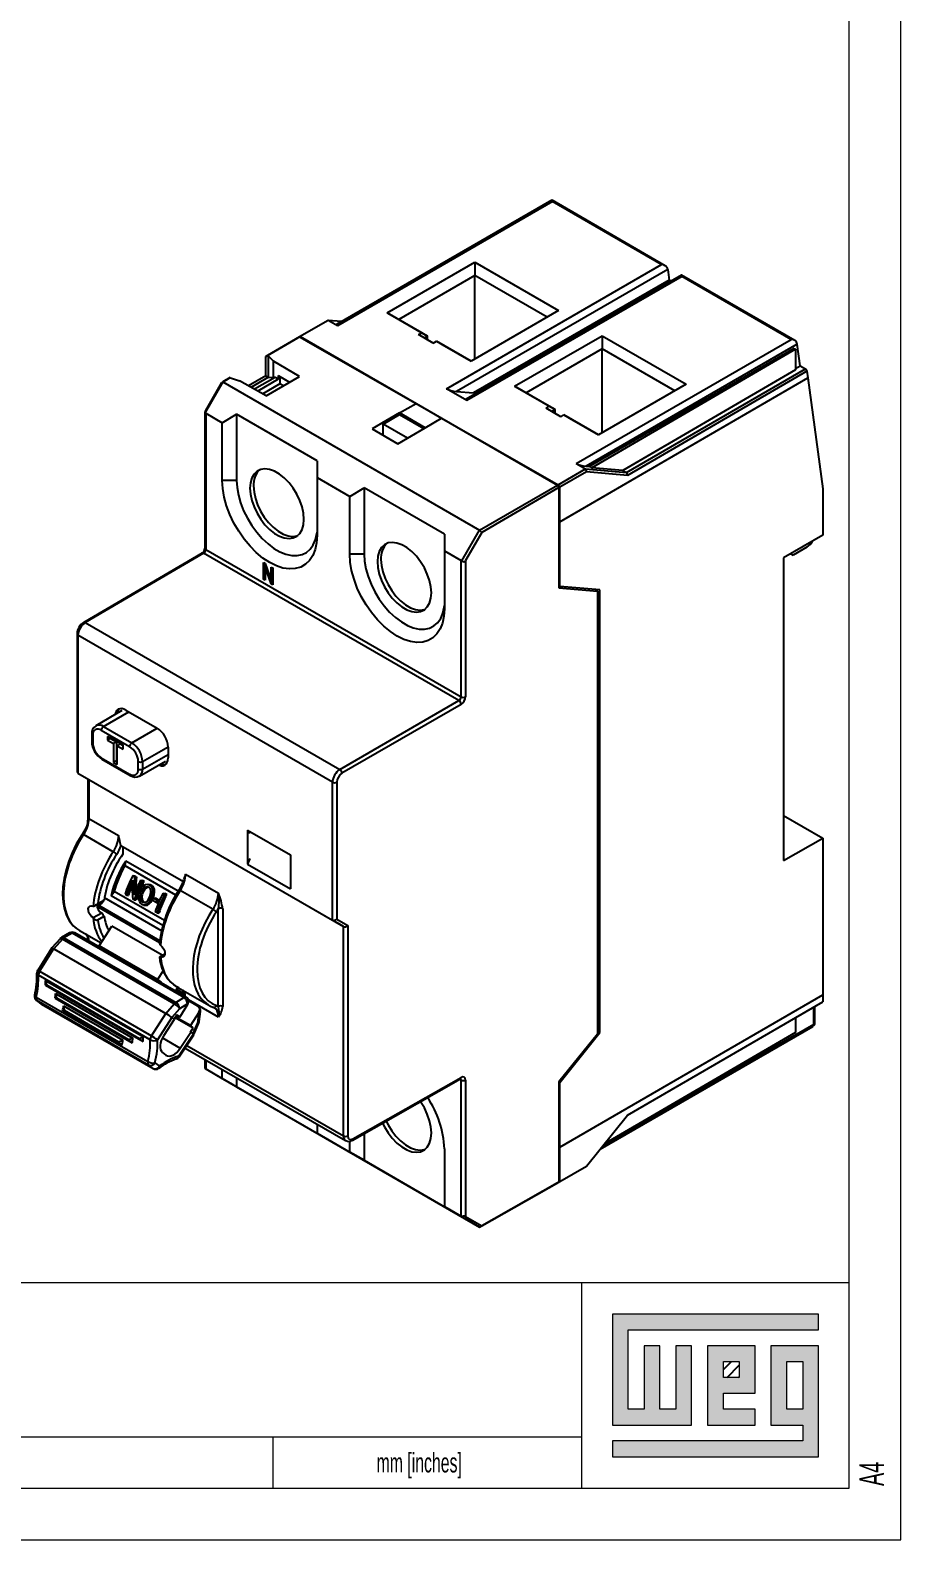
# Model space of a CAD drawing. Header units: millimetres. Extents: x 0 to 210, y 0 to 297.
# Drawn here: x 125.5 to 210, y 0 to 146.6 of the extents above; entities that cross this region are included whole.
import ezdxf

# ---------------------------------------------------------------- set-up
doc = ezdxf.new("R2010")
doc.units = ezdxf.units.MM
doc.layers.add('FORMATO', color=7, linetype='Continuous')
doc.layers.add('LEGENDA', color=7, linetype='Continuous')
doc.styles.add('SLDTEXTSTYLE1', font='TXT', dxfattribs={"width": 0.605})

msp = doc.modelspace()

# ---------------------------------------------------------------- hatches: boundary and pattern name
at = {"linetype": 'Continuous'}
msp.add_hatch(color=7, dxfattribs=at).paths.add_polyline_path([(181.99, 21.93), (181.99, 11.15), (189.69, 11.15), (189.69, 18.85), (188.15, 18.85), (188.15, 12.69), (186.61, 12.69), (186.61, 18.85), (185.07, 18.85), (185.07, 12.69), (183.53, 12.69), (183.53, 20.39), (202.01, 20.39), (202.01, 21.93)], flags=0)
h = msp.add_hatch(color=7, dxfattribs=at)
h.paths.add_polyline_path([(181.99, 8.07), (202.01, 8.07), (202.01, 18.85), (197.39, 18.85), (197.39, 11.15), (200.47, 11.15), (200.47, 9.61), (181.99, 9.61)], flags=0)
h.paths.add_polyline_path([(198.93, 17.31), (200.47, 17.31), (200.47, 12.69), (198.93, 12.69)], flags=0)
h = msp.add_hatch(color=7, dxfattribs=at)
h.paths.add_polyline_path([(195.85, 12.69), (192.77, 12.69), (192.77, 14.23), (195.85, 14.23), (195.85, 18.85), (191.23, 18.85), (191.23, 11.15), (195.85, 11.15)], flags=0)
h.paths.add_polyline_path([(194.31, 15.77), (192.77, 15.77), (192.77, 17.31), (194.31, 17.31)], flags=0)
h = msp.add_hatch(dxfattribs=at)
h.set_pattern_fill('ANSI31', color=8, scale=0.25, style=0)
h.paths.add_polyline_path([(194.31, 15.77), (192.77, 15.77), (192.77, 17.31), (194.31, 17.31)], flags=0)

# ---------------------------------------------------------------- linework, layer by layer
at = {"color": 7, "linetype": 'Continuous', "lineweight": 25}
for p, q in [((176.11, 130.11), (155.21, 118.05)), ((176.18, 129.98), (155.29, 117.92)), ((187.12, 123.76), (176.13, 130.11)), ((186.77, 123.86), (176.18, 129.98)), ((160.13, 119.18), (168.62, 124.09)), ((165.88, 111.8), (186.77, 123.86)), ((187.36, 123.39), (166.84, 111.55)), ((168.62, 124.09), (176.77, 119.39)), ((168.62, 124.09), (168.63, 122.81)), ((187.36, 123.39), (187.5, 122.36)), ((168.63, 122.81), (161.24, 118.54)), ((188.69, 122.84), (167.8, 110.78)), ((188.76, 122.72), (167.87, 110.66)), ((187.5, 122.36), (168.51, 111.4)), ((175.67, 118.75), (168.63, 122.81)), ((168.63, 114.69), (168.63, 122.81)), ((187.68, 122.26), (187.5, 122.36)), ((199.71, 116.5), (188.71, 122.84)), ((199.36, 116.6), (188.76, 122.72)), ((163.49, 117.24), (160.13, 119.18)), ((160.13, 119.18), (161.24, 118.54)), ((176.77, 119.39), (168.27, 114.48)), ((154.38, 118.45), (151.59, 116.85)), ((154.38, 118.45), (154.38, 118.45)), ((155.29, 117.92), (154.38, 118.45)), ((155.7, 118.33), (154.38, 118.45)), ((161.24, 118.54), (164.05, 116.92)), ((148.35, 114.94), (151.45, 116.76)), ((151.6, 116.84), (148.49, 115.02)), ((151.59, 116.85), (151.45, 116.76)), ((151.45, 116.76), (151.45, 116.76)), ((151.59, 116.85), (152.27, 116.45)), ((151.66, 116.88), (162.92, 110.38)), ((152.27, 116.45), (176.73, 102.48)), ((163.17, 117.06), (163.49, 117.24)), ((164.6, 116.24), (163.17, 117.06)), ((164.05, 116.92), (163.49, 117.24)), ((164.05, 116.55), (164.05, 116.92)), ((164.6, 116.24), (164.92, 116.42)), ((168.27, 114.48), (164.92, 116.42)), ((164.92, 116.42), (165.47, 116.1)), ((165.47, 116.1), (168.28, 114.48)), ((172.5, 112.04), (181, 116.95)), ((178.47, 104.54), (199.36, 116.6)), ((199.95, 116.12), (179.43, 104.28)), ((181, 116.95), (189.15, 112.24)), ((181, 116.95), (181.01, 115.67)), ((200.23, 114.03), (199.95, 116.12)), ((148.49, 115.02), (148.35, 114.94)), ((148.35, 113.07), (148.35, 114.94)), ((148.59, 114.96), (148.49, 115.02)), ((149.09, 114.48), (148.59, 114.96)), ((148.59, 112.93), (148.59, 114.96)), ((151.61, 113.01), (149.09, 114.48)), ((149.09, 112.89), (149.09, 114.48)), ((181.01, 115.67), (173.61, 111.4)), ((199.66, 115.73), (179.78, 104.25)), ((199.77, 115.66), (179.99, 104.12)), ((188.04, 111.6), (181.01, 115.67)), ((181.01, 107.54), (181.01, 115.67)), ((199.66, 115.73), (199.77, 115.66)), ((199.77, 115.66), (199.77, 113.65)), ((148.35, 113.07), (146.65, 112.08)), ((148.59, 112.93), (146.89, 111.94)), ((148.35, 113.07), (148.59, 112.93)), ((148.36, 111.11), (151.61, 113.01)), ((148.59, 112.93), (148.59, 112.93)), ((148.59, 112.93), (149.09, 112.89)), ((149.55, 113.08), (149.55, 112.72)), ((149.55, 113.08), (150.63, 112.44)), ((149.71, 112.98), (149.71, 112.28)), ((199.77, 113.65), (183, 103.86)), ((183.35, 103.66), (200.73, 113.75)), ((200.89, 113.51), (183.46, 103.39)), ((199.77, 113.77), (200.23, 114.03)), ((200.23, 114.03), (200.73, 113.75)), ((200.73, 113.75), (200.89, 113.51)), ((200.89, 113.51), (200.98, 112.87)), ((144.15, 112.47), (142.44, 109.49)), ((142.5, 109.69), (144.07, 112.42)), ((144.07, 112.42), (144.73, 112.81)), ((144.15, 112.47), (144.07, 112.42)), ((144.88, 112.9), (144.15, 112.47)), ((144.15, 112.47), (169.1, 98.06)), ((144.73, 112.81), (144.88, 112.9)), ((144.88, 112.9), (144.91, 112.87)), ((144.91, 112.87), (145.77, 112.58)), ((148.36, 111.11), (145.77, 112.58)), ((149.23, 112.9), (147.23, 111.75)), ((149.55, 112.72), (147.56, 111.56)), ((149.71, 112.28), (148.03, 111.3)), ((149.23, 112.9), (149.09, 112.89)), ((149.55, 112.72), (149.23, 112.9)), ((150.04, 112.09), (149.71, 112.28)), ((167.87, 110.66), (165.88, 111.8)), ((166.84, 111.55), (168.51, 111.4)), ((175.86, 110.1), (172.5, 112.04)), ((172.5, 112.04), (173.61, 111.4)), ((176.88, 98.88), (200.98, 112.87)), ((189.15, 112.24), (180.65, 107.34)), ((200.98, 112.87), (202.43, 102.07)), ((162.92, 110.38), (165.4, 108.95)), ((168.51, 111.4), (168.68, 111.29)), ((173.61, 111.4), (176.42, 109.78)), ((175.55, 109.91), (175.86, 110.1)), ((176.42, 109.78), (175.86, 110.1)), ((142.41, 109.5), (142.41, 96.32)), ((142.5, 109.43), (144.11, 108.5)), ((142.5, 109.43), (142.5, 96.2)), ((144.11, 108.5), (145.5, 109.33)), ((153.33, 104.81), (145.5, 109.33)), ((145.5, 109.33), (145.5, 102.9)), ((161.33, 109.45), (158.66, 107.9)), ((159.74, 108.36), (161.33, 109.29)), ((161.33, 109.45), (161.33, 109.45)), ((161.33, 109.29), (161.33, 109.45)), ((163.81, 108.02), (161.33, 109.45)), ((161.33, 109.29), (163.68, 107.93)), ((163.81, 108.02), (165.4, 108.95)), ((165.4, 108.95), (176.66, 102.44)), ((176.97, 109.09), (175.55, 109.91)), ((176.42, 109.41), (176.42, 109.78)), ((176.97, 109.09), (177.29, 109.27)), ((180.65, 107.34), (177.29, 109.27)), ((177.29, 109.27), (177.84, 108.96)), ((177.84, 108.96), (180.65, 107.34)), ((144.11, 102.88), (144.11, 108.5)), ((158.66, 107.9), (161.15, 106.46)), ((159.64, 107.33), (159.74, 107.39)), ((162.09, 107.01), (159.74, 108.36)), ((159.74, 107.39), (159.74, 108.36)), ((161.15, 106.46), (163.82, 108.02)), ((163.81, 108.02), (163.82, 108.02)), ((153.33, 104.81), (153.31, 103.19)), ((178.47, 104.54), (179.38, 104.01)), ((179.43, 104.28), (179.78, 104.25)), ((179.99, 104.12), (179.78, 104.25)), ((183, 103.86), (179.99, 104.12)), ((145.5, 102.9), (144.11, 102.88)), ((153.31, 103.19), (156.49, 101.35)), ((153.31, 103.19), (153.31, 97.58)), ((176.73, 102.48), (179.38, 104.01)), ((179.48, 103.75), (176.88, 102.23)), ((179.38, 104.01), (179.48, 103.75)), ((179.38, 104.01), (179.38, 104.01)), ((179.38, 104.01), (183.35, 103.66)), ((183.46, 103.39), (179.48, 103.75)), ((183, 103.86), (183.35, 103.66)), ((183.35, 103.66), (183.35, 103.66)), ((183.35, 103.66), (183.46, 103.39)), ((156.49, 101.35), (157.88, 102.18)), ((156.49, 95.74), (156.49, 101.35)), ((165.7, 97.67), (157.88, 102.18)), ((157.88, 102.18), (157.88, 95.75)), ((169.1, 98.06), (176.66, 102.44)), ((176.8, 102.2), (169.3, 97.85)), ((176.66, 102.44), (176.8, 102.2)), ((176.88, 102.23), (176.73, 102.48)), ((176.8, 102.2), (176.8, 92.48)), ((176.88, 98.88), (176.88, 102.23)), ((202.43, 102.07), (202.43, 97.58)), ((176.88, 98.88), (176.8, 98.93)), ((176.88, 98.88), (176.8, 98.93)), ((176.88, 92.59), (176.88, 98.88)), ((176.88, 98.88), (176.88, 98.88)), ((165.7, 97.67), (165.68, 96.05)), ((167.38, 95.09), (169.1, 98.06)), ((169.3, 97.85), (167.72, 95.13)), ((169.1, 98.06), (169.1, 98.06)), ((169.3, 97.85), (169.1, 98.06)), ((202.43, 97.58), (198.62, 95.37)), ((142.14, 95.85), (130.65, 89.1)), ((142.29, 95.83), (130.8, 89.09)), ((167.08, 81.52), (142.29, 95.83)), ((142.5, 96.2), (167.3, 81.89)), ((157.88, 95.75), (156.49, 95.74)), ((165.68, 96.05), (167.3, 95.11)), ((165.68, 96.05), (165.68, 90.43)), ((198.62, 95.37), (198.62, 65.97)), ((199.32, 95.78), (199.54, 95.65)), ((200.88, 96.43), (199.54, 95.65)), ((148.11, 94.92), (148.27, 94.83)), ((148.11, 93.29), (148.11, 94.92)), ((148.25, 93.37), (148.25, 94.84)), ((148.36, 94.57), (148.26, 94.5)), ((148.26, 94.5), (148.26, 93.2)), ((148.85, 92.86), (148.26, 94.5)), ((148.27, 94.83), (148.86, 93.19)), ((148.86, 94.49), (149.01, 94.4)), ((148.86, 93.19), (148.86, 94.49)), ((149, 93.27), (149, 94.41)), ((149.01, 94.4), (149.01, 92.77)), ((167.3, 81.89), (167.3, 95.11)), ((167.72, 95.13), (167.72, 81.88)), ((148.25, 93.37), (148.11, 93.29)), ((148.26, 93.2), (148.11, 93.29)), ((148.26, 93.37), (148.25, 93.37)), ((148.99, 92.94), (148.85, 92.86)), ((149.01, 92.77), (148.85, 92.86)), ((149, 93.27), (148.86, 93.19)), ((148.99, 92.94), (148.9, 93.21)), ((149.01, 92.93), (148.99, 92.94)), ((176.88, 92.59), (176.8, 92.64)), ((176.8, 92.48), (180.56, 92.14)), ((180.77, 92.26), (176.88, 92.59)), ((180.29, 92.3), (180.56, 92.14)), ((180.56, 92.14), (180.56, 49.12)), ((180.77, 49.26), (180.77, 92.26)), ((130.01, 87.98), (130.01, 74.61)), ((130.8, 89.09), (155.51, 74.82)), ((154.81, 73.59), (130.09, 87.86)), ((130.09, 87.86), (130.09, 74.46)), ((155.51, 74.82), (167.08, 81.52)), ((167.3, 81.15), (155.73, 74.45)), ((134.35, 80.54), (131.82, 79.06)), ((134.74, 80.59), (137.78, 78.84)), ((131.43, 78.27), (131.43, 77.53)), ((131.52, 78.14), (131.52, 77.41)), ((135.11, 77.03), (132.35, 78.62)), ((132.57, 78.99), (135.32, 77.4)), ((134.47, 77.18), (132.97, 78.04)), ((132.97, 78.04), (132.97, 77.67)), ((133.26, 77.84), (132.97, 77.67)), ((133.26, 77.88), (133.26, 77.84)), ((133.26, 77.84), (133.82, 77.51)), ((132.97, 77.67), (133.54, 77.35)), ((133.82, 77.51), (133.54, 77.35)), ((133.54, 77.35), (133.54, 75.51)), ((133.82, 77.51), (133.82, 75.67)), ((134.19, 77.3), (133.91, 77.13)), ((133.91, 75.3), (133.91, 77.13)), ((133.91, 77.13), (134.47, 76.81)), ((134.19, 77.3), (134.47, 77.14)), ((134.47, 76.81), (134.47, 77.18)), ((138.85, 77), (138.85, 75.94)), ((132.35, 75.97), (135.11, 74.38)), ((132.42, 75.83), (135.17, 74.24)), ((133.82, 75.67), (133.54, 75.51)), ((133.54, 75.51), (133.91, 75.3)), ((133.82, 75.67), (133.91, 75.62)), ((135.94, 74.86), (135.94, 75.59)), ((136.06, 74.18), (138.6, 75.63)), ((136.37, 75.59), (136.37, 74.86)), ((130.09, 74.46), (131.15, 73.85)), ((130.09, 74.46), (154.81, 60.19)), ((130.09, 74.46), (130.09, 74.46)), ((130.09, 74.46), (131.15, 73.85)), ((131.06, 73.9), (131.06, 69.9)), ((131.15, 73.85), (155.87, 59.58)), ((131.15, 73.85), (131.15, 70.06)), ((154.81, 60.19), (154.81, 73.59)), ((155.23, 73.59), (155.23, 60.29)), ((131.15, 70.06), (134.04, 68.4)), ((131.15, 70.06), (131.15, 70.06)), ((146.55, 68.93), (150.72, 66.52)), ((146.55, 68.93), (146.55, 65.64)), ((146.55, 68.93), (146.77, 68.63)), ((198.62, 70.36), (202.43, 68.16)), ((133.51, 66.83), (130.63, 68.5)), ((130.63, 68.5), (130.63, 68.5)), ((198.62, 65.97), (202.43, 68.16)), ((202.43, 68.16), (202.43, 52.95)), ((134.25, 67.44), (140.33, 63.93)), ((134.46, 67.32), (134.46, 66.6)), ((146.77, 66.18), (146.55, 65.64)), ((150.72, 66.52), (150.72, 63.23)), ((134.66, 65.47), (134.74, 65.92)), ((139.6, 62.62), (134.66, 65.47)), ((139.82, 62.99), (134.74, 65.92)), ((140.54, 64.64), (143.73, 62.81)), ((146.55, 65.64), (150.72, 63.23)), ((135.42, 64.51), (135.58, 64.42)), ((135.42, 64.51), (135.61, 64.48)), ((135.58, 64.42), (135.76, 64.39)), ((135.76, 64.39), (135.61, 64.48)), ((136.18, 64.08), (136.32, 63.99)), ((136.18, 64.08), (136.36, 64.05)), ((136.32, 63.99), (136.51, 63.96)), ((136.51, 63.96), (136.36, 64.05)), ((137.09, 63.62), (136.91, 63.65)), ((137.08, 63.58), (137.26, 63.56)), ((137.26, 63.56), (137.09, 63.61)), ((137.35, 63.06), (137.53, 63.03)), ((143.2, 61.24), (140.02, 63.08)), ((131.58, 61.52), (132.4, 61.98)), ((131.96, 61.51), (132.13, 61.61)), ((132.02, 61.77), (132.63, 62.12)), ((132.49, 61.95), (132.41, 61.99)), ((138.21, 59.16), (132.66, 62.37)), ((133.32, 62.55), (133.61, 62.97)), ((138.34, 59.66), (133.32, 62.55)), ((138.48, 60.16), (133.61, 62.97)), ((134.81, 62.61), (134.66, 62.69)), ((134.81, 62.61), (134.99, 62.58)), ((135.56, 62.17), (135.41, 62.27)), ((135.56, 62.17), (135.74, 62.15)), ((136.12, 62.45), (136.3, 62.42)), ((136.22, 62.9), (136.4, 62.87)), ((136.36, 61.94), (136.54, 61.91)), ((136.46, 61.66), (136.64, 61.63)), ((137.21, 62.36), (137.39, 62.33)), ((137.7, 61.91), (137.34, 62.11)), ((137.44, 62.34), (137.79, 62.13)), ((137.44, 62.34), (137.62, 62.31)), ((137.97, 62.11), (137.62, 62.31)), ((137.7, 61.91), (137.88, 61.88)), ((137.79, 62.13), (137.97, 62.11)), ((138.35, 62.82), (138.53, 62.72)), ((138.35, 62.82), (138.53, 62.79)), ((138.71, 62.69), (138.53, 62.79)), ((138.53, 62.72), (138.71, 62.69)), ((131.58, 61.52), (131.57, 61.52)), ((131.57, 60.43), (131.58, 60.43)), ((131.58, 60.43), (132.4, 60.9)), ((138.03, 58), (131.96, 61.51)), ((132.02, 60.21), (132.63, 60.56)), ((137.77, 60.9), (137.59, 61)), ((137.77, 60.9), (137.95, 60.87)), ((143.72, 51.8), (143.72, 61.3)), ((144.15, 61.3), (144.15, 51.8)), ((154.81, 60.19), (154.81, 60.19)), ((155.87, 59.58), (154.81, 60.19)), ((155.23, 60.29), (156.3, 59.68)), ((129.28, 58.95), (128.48, 58.49)), ((129.53, 58.93), (128.73, 58.47)), ((140.38, 52.66), (129.53, 58.93)), ((140.63, 52.69), (129.78, 58.95)), ((130.23, 59.19), (132.34, 57.97)), ((132.16, 57.69), (133.38, 59.61)), ((133.03, 59.3), (133.15, 59.24)), ((138.28, 56.78), (133.38, 59.61)), ((155.87, 39.23), (155.87, 59.58)), ((156.3, 59.68), (156.3, 39.23)), ((127.54, 57.49), (126.18, 55.31)), ((127.73, 57.4), (126.37, 55.22)), ((128.36, 58.39), (127.55, 57.49)), ((127.73, 57.4), (127.74, 57.4)), ((128.58, 58.34), (127.74, 57.4)), ((127.74, 57.4), (138.61, 51.12)), ((139.44, 52.07), (128.58, 58.34)), ((128.73, 58.47), (139.59, 52.2)), ((131.06, 58.45), (131.06, 58.21)), ((137.81, 54.43), (132.16, 57.69)), ((132.5, 57.43), (132.16, 57.69)), ((132.48, 57.4), (132.5, 57.43)), ((138.16, 54.16), (132.5, 57.43)), ((138.1, 57.75), (138.09, 57.76)), ((138.09, 56.66), (138.53, 56.92)), ((138.09, 56.66), (138.1, 56.66)), ((138.12, 56.68), (138.53, 56.92)), ((137.11, 48.56), (126.25, 54.83)), ((126.37, 55.22), (137.23, 48.96)), ((126.93, 54.33), (136.44, 48.84)), ((126.93, 54.33), (127.04, 53.89)), ((138.36, 55.28), (137.81, 54.43)), ((137.81, 54.43), (138.16, 54.16)), ((127.04, 53.89), (126.93, 53.88)), ((126.93, 53.88), (136.43, 48.4)), ((127.04, 53.89), (136.05, 48.68)), ((127.92, 53.07), (135.42, 48.74)), ((127.92, 53.07), (128, 52.63)), ((138.14, 54.13), (138.16, 54.16)), ((139.57, 53.3), (139.8, 53.66)), ((139.62, 53.76), (142.8, 51.93)), ((139.67, 53.47), (140.42, 53.04)), ((176.88, 38.13), (202.43, 52.95)), ((202.43, 52.95), (202.42, 52.26)), ((126.04, 52.71), (136.88, 46.46)), ((126.07, 52.39), (126.5, 52.06)), ((136.95, 46.11), (126.11, 52.37)), ((126.11, 52.37), (126.54, 52.03)), ((126.54, 52.03), (137.38, 45.78)), ((126.56, 52.02), (137.39, 45.77)), ((128, 52.63), (127.87, 52.6)), ((127.87, 52.6), (135.37, 48.27)), ((128, 52.63), (135.01, 48.59)), ((128.76, 51.43), (128.6, 51.37)), ((128.6, 51.37), (134.37, 48.04)), ((128.7, 51.85), (134.46, 48.53)), ((128.7, 51.85), (128.76, 51.43)), ((128.76, 51.43), (134.04, 48.38)), ((138.61, 51.12), (139.44, 52.07)), ((139.59, 52.2), (140.38, 52.66)), ((140.74, 52.06), (139.95, 51.59)), ((139.97, 50.76), (140.76, 52.04)), ((140.71, 52.63), (140.69, 52.65)), ((140.76, 52.04), (140.74, 52.06)), ((141.74, 51.83), (140.85, 52.34)), ((141.8, 51.78), (141.78, 51.8)), ((141.87, 50.34), (141.99, 51.32)), ((143.23, 51.73), (143.29, 51.7)), ((183.46, 41.25), (202.42, 52.26)), ((201.66, 50.22), (201.66, 51.82)), ((137.23, 48.96), (138.62, 51.11)), ((139.2, 50.73), (137.81, 48.57)), ((139.43, 50.55), (138.43, 49)), ((138.61, 51.12), (138.62, 51.11)), ((139.2, 50.73), (139.43, 50.55)), ((139.69, 50.98), (139.43, 50.56)), ((139.54, 50.74), (141.29, 49.73)), ((141.02, 49.94), (139.57, 50.78)), ((139.67, 50.94), (139.97, 50.76)), ((139.69, 50.98), (139.97, 50.76)), ((141.83, 51.21), (141.02, 49.94)), ((141.29, 49.73), (141.02, 49.94)), ((141.33, 49.07), (141.83, 50.21)), ((141.73, 50.21), (141.85, 51.19)), ((141.85, 51.19), (141.83, 51.21)), ((180.8, 37.94), (201.47, 49.87)), ((199.77, 50.72), (199.77, 49.29)), ((134.04, 48.38), (134.46, 48.53)), ((135.01, 48.59), (135.42, 48.74)), ((135.37, 48.27), (135.01, 48.59)), ((136.05, 48.68), (136.44, 48.84)), ((136.43, 48.4), (136.05, 48.68)), ((139.86, 46.98), (141.27, 49.12)), ((139.92, 46.91), (141.33, 49.06)), ((140.03, 47.75), (141.04, 49.3)), ((141.03, 49.31), (141.29, 49.73)), ((141.03, 49.31), (141.04, 49.3)), ((141.04, 49.3), (141.27, 49.12)), ((180.56, 49.12), (176.8, 44.47)), ((176.88, 44.42), (180.77, 49.26)), ((180.77, 49.26), (180.56, 49.38)), ((199.77, 49.29), (181.22, 38.47)), ((134.37, 48.04), (134.04, 48.38)), ((138.3, 47.33), (138.63, 47.08)), ((140.49, 47.77), (156.08, 38.77)), ((137.38, 45.78), (136.95, 46.11)), ((137.57, 46.33), (138, 45.99)), ((142.41, 46.66), (142.41, 45.92)), ((142.44, 45.77), (144.15, 44.79)), ((142.5, 45.74), (144.11, 44.81)), ((144.11, 44.81), (144.11, 45.68)), ((145.5, 44.01), (144.11, 44.81)), ((144.15, 44.79), (169.1, 30.38)), ((145.5, 44.88), (145.5, 44.01)), ((145.5, 44.01), (153.33, 39.49)), ((156.73, 38.8), (167.23, 44.76)), ((156.79, 38.94), (167.3, 44.9)), ((167.3, 31.42), (167.3, 44.65)), ((167.72, 44.65), (167.72, 31.41)), ((176.8, 44.47), (176.8, 34.75)), ((176.88, 44.42), (176.8, 44.46)), ((176.88, 38.13), (176.88, 44.42)), ((179.48, 36.3), (183.46, 41.25)), ((153.31, 40.37), (153.31, 39.5)), ((153.31, 39.5), (156.49, 37.66)), ((153.31, 39.5), (153.33, 39.49)), ((156.49, 37.66), (156.49, 38.72)), ((157.88, 39.45), (157.88, 36.86)), ((176.8, 38.17), (176.88, 38.13)), ((176.88, 38.13), (176.88, 38.13)), ((176.88, 34.79), (176.88, 38.13)), ((157.88, 36.86), (156.49, 37.66)), ((157.88, 36.86), (165.7, 32.34)), ((165.68, 37.97), (165.68, 32.36)), ((176.88, 34.79), (179.48, 36.3)), ((176.66, 34.67), (169.1, 30.38)), ((169.3, 30.5), (176.8, 34.75)), ((176.8, 34.75), (176.66, 34.67)), ((176.73, 34.71), (176.88, 34.79)), ((176.73, 34.71), (176.73, 34.71)), ((165.68, 32.36), (167.3, 31.42)), ((165.68, 32.36), (165.7, 32.34)), ((169.1, 30.38), (167.38, 31.38)), ((167.72, 31.41), (169.3, 30.5)), ((169.1, 30.38), (169.3, 30.5)), ((169.1, 30.38), (169.1, 30.38))]:
    msp.add_line(p, q, dxfattribs=at)
at = {"color": 1, "linetype": 'Continuous', "lineweight": 25}
for p, q in [((152.27, 116.45), (152.27, 116.45)), ((164.05, 116.92), (163.73, 116.74)), ((161.33, 109.45), (162.92, 110.37)), ((176.42, 109.78), (176.1, 109.59)), ((132.57, 78.99), (135.03, 80.43)), ((135.32, 77.4), (137.79, 78.84)), ((136.37, 75.59), (138.85, 77.01)), ((136.37, 74.86), (138.85, 76.27)), ((138.05, 58.19), (132.13, 61.61)), ((126.11, 52.37), (126.07, 52.39)), ((126.54, 52.03), (126.5, 52.06)), ((126.54, 52.03), (126.56, 52.02)), ((139.95, 51.59), (139.2, 50.73)), ((143.73, 50.78), (140.83, 52.45)), ((201.57, 50.1), (201.57, 51.77)), ((141.25, 49.13), (141.73, 50.21)), ((181.05, 38.26), (201.57, 50.1)), ((138.29, 48.76), (140.03, 47.75)), ((140.65, 48.02), (155.87, 39.23)), ((137.39, 45.77), (137.38, 45.78)), ((142.5, 46.61), (142.5, 45.74)), ((167.3, 44.65), (167.17, 44.73))]:
    msp.add_line(p, q, dxfattribs=at)
at = {"color": 7, "linetype": 'Continuous', "lineweight": 18}
for p, q in [((202.01, 21.93), (181.99, 21.93)), ((181.99, 21.93), (181.99, 11.15)), ((202.01, 20.39), (202.01, 21.93)), ((183.53, 20.39), (202.01, 20.39)), ((183.53, 12.69), (183.53, 20.39)), ((186.61, 18.85), (185.07, 18.85)), ((185.07, 18.85), (185.07, 12.69)), ((186.61, 12.69), (186.61, 18.85)), ((189.69, 18.85), (188.15, 18.85)), ((188.15, 18.85), (188.15, 12.69)), ((189.69, 11.15), (189.69, 18.85)), ((195.85, 18.85), (191.23, 18.85)), ((191.23, 18.85), (191.23, 11.15)), ((195.85, 14.23), (195.85, 18.85)), ((202.01, 18.85), (197.39, 18.85)), ((197.39, 18.85), (197.39, 11.15)), ((202.01, 8.07), (202.01, 18.85)), ((192.77, 17.31), (194.31, 17.31)), ((192.77, 15.77), (192.77, 17.31)), ((194.31, 17.31), (194.31, 15.77)), ((198.93, 12.69), (198.93, 17.31)), ((198.93, 17.31), (200.47, 17.31)), ((200.47, 17.31), (200.47, 12.69)), ((194.31, 15.77), (192.77, 15.77)), ((192.77, 14.23), (195.85, 14.23)), ((192.77, 12.69), (192.77, 14.23)), ((185.07, 12.69), (183.53, 12.69)), ((188.15, 12.69), (186.61, 12.69)), ((195.85, 12.69), (192.77, 12.69)), ((195.85, 11.15), (195.85, 12.69)), ((200.47, 12.69), (198.93, 12.69)), ((181.99, 11.15), (189.69, 11.15)), ((191.23, 11.15), (195.85, 11.15)), ((197.39, 11.15), (200.47, 11.15)), ((200.47, 11.15), (200.47, 9.61)), ((149, 10), (149, 5)), ((181.99, 9.61), (181.99, 8.07)), ((200.47, 9.61), (181.99, 9.61)), ((181.99, 8.07), (202.01, 8.07))]:
    msp.add_line(p, q, dxfattribs=at)
at = {"color": 7, "linetype": 'Continuous', "lineweight": 25, "flags": 128}
for points in [[(176.18, 129.98), (176.17, 129.98), (176.16, 130.03), (176.13, 130.1), (176.11, 130.11)], [(188.76, 122.72), (188.76, 122.72), (188.75, 122.76), (188.72, 122.84), (188.69, 122.84)], [(153.31, 97.58), (153.26, 96.85), (153.12, 96.19), (152.89, 95.61), (152.58, 95.13), (152.18, 94.75), (151.72, 94.48), (151.19, 94.33), (150.62, 94.3), (150, 94.39), (149.36, 94.6), (148.71, 94.92), (148.06, 95.36), (147.41, 95.89), (146.8, 96.51), (146.22, 97.2), (145.7, 97.96), (145.24, 98.76), (144.84, 99.59), (144.53, 100.44), (144.3, 101.28), (144.16, 102.1), (144.11, 102.88)], [(145.5, 102.9), (145.55, 102.2), (145.68, 101.47), (145.89, 100.71), (146.18, 99.96), (146.55, 99.22), (146.98, 98.51), (147.46, 97.86), (147.99, 97.26), (148.55, 96.74), (149.12, 96.3), (149.71, 95.96), (150.29, 95.73), (150.85, 95.61), (151.37, 95.6), (151.86, 95.7), (152.29, 95.91), (152.65, 96.23), (152.94, 96.64), (153.16, 97.15), (153.29, 97.73), (153.31, 97.89)], [(146.79, 102.15), (146.84, 101.57), (146.97, 100.96), (147.19, 100.33), (147.48, 99.72), (147.84, 99.13), (148.25, 98.6), (148.7, 98.14), (149.17, 97.76), (149.66, 97.48), (150.13, 97.31), (150.59, 97.25), (151, 97.31), (151.36, 97.48), (151.65, 97.76), (151.86, 98.13), (152, 98.59), (152.04, 99.12), (152, 99.71), (151.86, 100.32), (151.65, 100.95), (151.36, 101.56), (151, 102.14), (150.59, 102.68), (150.13, 103.14), (149.66, 103.52), (149.17, 103.8), (148.7, 103.97), (148.25, 104.03), (147.84, 103.97), (147.48, 103.8), (147.19, 103.52), (146.97, 103.15), (146.84, 102.68), (146.79, 102.15)], [(159.17, 95.01), (159.21, 94.43), (159.34, 93.81), (159.56, 93.19), (159.85, 92.57), (160.21, 91.99), (160.62, 91.46), (161.07, 91), (161.55, 90.62), (162.03, 90.34), (162.51, 90.17), (162.96, 90.11), (163.37, 90.17), (163.73, 90.34), (164.02, 90.61), (164.24, 90.99), (164.37, 91.45), (164.41, 91.98), (164.37, 92.56), (164.24, 93.18), (164.02, 93.8), (163.73, 94.42), (163.37, 95), (162.96, 95.53), (162.51, 96), (162.03, 96.37), (161.55, 96.65), (161.07, 96.82), (160.62, 96.88), (160.21, 96.83), (159.85, 96.66), (159.56, 96.38), (159.34, 96), (159.21, 95.54), (159.17, 95.01)], [(165.68, 90.43), (165.63, 89.71), (165.49, 89.05), (165.26, 88.47), (164.95, 87.99), (164.56, 87.61), (164.09, 87.34), (163.57, 87.19), (162.99, 87.16), (162.38, 87.25), (161.74, 87.46), (161.08, 87.78), (160.43, 88.21), (159.79, 88.74), (159.17, 89.36), (158.6, 90.06), (158.07, 90.81), (157.61, 91.62), (157.22, 92.45), (156.9, 93.3), (156.67, 94.14), (156.53, 94.96), (156.49, 95.74)], [(157.88, 95.75), (157.92, 95.06), (158.05, 94.32), (158.26, 93.57), (158.56, 92.82), (158.92, 92.08), (159.35, 91.37), (159.83, 90.71), (160.36, 90.11), (160.92, 89.59), (161.5, 89.16), (162.08, 88.82), (162.66, 88.59), (163.22, 88.46), (163.75, 88.45), (164.23, 88.55), (164.66, 88.77), (165.02, 89.08), (165.32, 89.5), (165.53, 90), (165.66, 90.59), (165.68, 90.75)], [(134.74, 80.59), (134.54, 80.69), (134.34, 80.74), (134.15, 80.73), (133.99, 80.67), (133.86, 80.56), (133.76, 80.4), (133.7, 80.21), (133.69, 80.16)], [(137.94, 75.25), (137.99, 75.23), (138.19, 75.19), (138.37, 75.19), (138.53, 75.25), (138.67, 75.36), (138.76, 75.52), (138.82, 75.71), (138.85, 75.94)], [(130.76, 68.9), (130.39, 68.35), (129.93, 67.56), (129.53, 66.74), (129.2, 65.91), (128.93, 65.08), (128.74, 64.25), (128.63, 63.45), (128.6, 62.67), (128.65, 61.94), (128.78, 61.26), (128.99, 60.64), (129.28, 60.1), (129.64, 59.65), (129.91, 59.42)], [(136.97, 63.37), (136.83, 63.42), (136.67, 63.4), (136.53, 63.33), (136.39, 63.19), (136.22, 62.9)], [(137.06, 62.45), (137.17, 62.8), (137.18, 63), (137.13, 63.2), (137.05, 63.32), (136.97, 63.37)], [(137.21, 62.36), (136.96, 61.91), (136.78, 61.74), (136.57, 61.66), (136.37, 61.69), (136.3, 61.72)], [(136.36, 61.94), (136.51, 61.89), (136.66, 61.92), (136.78, 61.99), (136.92, 62.17), (137.06, 62.45)], [(136.64, 61.64), (136.66, 61.63), (136.85, 61.66), (137.02, 61.76), (137.18, 61.94), (137.39, 62.33)], [(131.57, 60.43), (131.42, 60.55), (131.28, 60.71), (131.16, 60.91), (131.1, 61.11), (131.09, 61.3), (131.14, 61.45), (131.24, 61.54), (131.38, 61.58), (131.54, 61.54), (131.57, 61.52)], [(131.58, 60.43), (131.7, 60.28), (131.82, 60.21), (131.92, 60.19), (131.99, 60.19), (132.02, 60.21)], [(138.09, 57.76), (138.03, 57.94), (138.03, 58.07)], [(138.1, 57.75), (138.25, 57.63), (138.38, 57.46), (138.48, 57.26), (138.53, 57.05), (138.54, 56.86), (138.49, 56.72), (138.41, 56.63), (138.28, 56.6), (138.13, 56.64), (138.1, 56.66)], [(138.12, 56.68), (138.07, 56.65), (138.04, 56.63), (138.03, 56.63), (138.06, 56.64), (138.09, 56.66)], [(139.34, 53.97), (139.51, 53.83), (139.88, 53.64)], [(167.23, 44.76), (167.27, 44.78), (167.27, 44.78)], [(167.23, 44.76), (167.23, 44.76), (167.24, 44.76)], [(159.67, 40.47), (159.85, 40.11), (160.21, 39.53), (160.62, 39), (161.07, 38.53), (161.55, 38.16), (162.03, 37.88), (162.51, 37.7), (162.96, 37.65), (163.37, 37.7), (163.73, 37.87), (164.02, 38.15), (164.24, 38.53), (164.37, 38.99), (164.41, 39.52), (164.37, 40.1), (164.24, 40.71), (164.02, 41.34), (163.73, 41.95), (163.37, 42.54), (163.36, 42.56)]]:
    msp.add_lwpolyline(points, dxfattribs=at)
at = {"color": 1, "linetype": 'Continuous', "lineweight": 25, "flags": 128}
for points in [[(147.15, 102.36), (147.19, 101.77), (147.32, 101.16), (147.54, 100.54), (147.83, 99.92), (148.19, 99.34), (148.6, 98.81), (149.05, 98.35), (149.53, 97.97), (150.01, 97.69), (150.49, 97.52), (150.94, 97.46), (151.35, 97.51), (151.45, 97.55)], [(159.52, 95.21), (159.57, 94.63), (159.7, 94.02), (159.91, 93.39), (160.21, 92.78), (160.56, 92.2), (160.97, 91.66), (161.43, 91.2), (161.9, 90.82), (162.39, 90.54), (162.86, 90.37), (163.31, 90.31), (163.72, 90.37), (163.82, 90.4)], [(131.07, 69.9), (131.07, 69.97), (131.09, 70.06), (131.11, 70.07), (131.13, 70.07), (131.15, 70.06)], [(130.63, 68.5), (130.61, 68.51), (130.6, 68.54), (130.6, 68.6), (130.66, 68.76), (130.77, 68.9)], [(128.36, 58.39), (128.38, 58.4), (128.41, 58.41), (128.46, 58.4), (128.51, 58.37), (128.58, 58.34)], [(131.08, 58.2), (131.07, 58.33), (131.07, 58.44)], [(126.04, 52.71), (125.98, 52.76), (125.93, 52.8), (125.9, 52.84), (125.89, 52.88), (125.89, 52.9)], [(141.73, 50.21), (141.77, 50.2), (141.81, 50.2), (141.83, 50.2), (141.83, 50.21)], [(160.03, 40.67), (160.21, 40.32), (160.56, 39.73), (160.97, 39.2), (161.43, 38.74), (161.9, 38.36), (162.39, 38.08), (162.86, 37.91), (163.31, 37.85), (163.72, 37.91), (163.82, 37.94)]]:
    msp.add_lwpolyline(points, dxfattribs=at)
at = {"color": 7, "linetype": 'Continuous', "lineweight": 25}
for centre, radius, start, end in [((186.75, 123.19), 0.672, 37.0201, 88.4829), ((199.34, 115.93), 0.672, 37.0201, 88.4829), ((200.23, 97.58), 1.32, 299.58, 333.7237), ((141.8, 96.36), 0.613, 303.6536, 356.7356), ((131.36, 87.95), 1.36, 121.9271, 178.4826), ((134.65, 80.2), 0.745, 136.7443, 174.3148), ((166.83, 81.13), 0.465, 2.8895, 57.2262), ((167.51, 82.29), 0.461, 242.6194, 297.2652), ((132.22, 78.36), 0.795, 120.4318, 186.6653), ((132.03, 78.23), 0.514, 50.7967, 189.214), ((132.81, 78.6), 0.461, 122.7619, 177.3824), ((136.54, 76.9), 2.31, 2.6055, 57.3945), ((133.5, 77.59), 2.07, 181.6394, 238.3611), ((133.33, 77.49), 1.81, 182.6055, 237.3945), ((135.57, 77.01), 0.461, 122.7619, 177.3824), ((134.14, 75.51), 1.81, 2.6055, 57.3945), ((134.1, 75.49), 2.27, 2.6055, 57.3945), ((135.44, 74.77), 0.514, 230.7967, 9.214), ((136.16, 76), 0.461, 242.6218, 297.2339), ((136.16, 75.27), 0.461, 242.6218, 297.2339), ((138.46, 76.05), 0.745, 245.6782, 283.2519), ((155.26, 74.43), 0.465, 2.8895, 57.2262), ((135.65, 74.9), 0.818, 234.4329, 300.4639), ((155.02, 74), 0.461, 242.6194, 297.2652), ((128.19, 70.18), 2.97, 325.4687, 357.7459), ((128.19, 70.18), 2.97, 325.5223, 357.8351), ((129.42, 69.86), 1.64, 323.1211, 1.6486), ((127.48, 66.47), 6.83, 8.1893, 16.3811), ((132.03, 64.29), 2.95, 51.6008, 59.7225), ((142.84, 60.54), 9.73, 146.424, 168.056), ((142.63, 60.66), 9.31, 148.8824, 165.5976), ((142.7, 63.68), 2.37, 155.9211, 168.2604), ((144.09, 59.81), 9.86, 151.5111, 162.9689), ((144.11, 59.77), 9.73, 153.805, 163.0169), ((143.66, 59.99), 9.05, 156.4634, 163.3821), ((144.99, 59.31), 10.02, 151.5647, 160.5848), ((144.99, 59.29), 9.86, 151.5111, 162.9689), ((144.71, 59.45), 9.36, 151.2049, 163.2751), ((137.21, 62.55), 1.22, 124.7062, 159.0126), ((137.08, 62.71), 0.696, 102.3835, 166.8333), ((136.83, 63.12), 0.526, 61.1857, 125.5487), ((136.76, 63.09), 0.591, 357.6347, 57.1646), ((135.72, 63.03), 1.63, 335.7535, 1.1525), ((136.96, 63.07), 0.571, 356.3996, 58.165), ((149.13, 56.84), 11.16, 145.7337, 173.6671), ((136.97, 65.06), 3.52, 326.6119, 345.2307), ((181.29, -24.75), 99.57, 119.6586, 119.951), ((132.84, 61.71), 0.926, 180.3303, 241.3263), ((131.56, 62.56), 1.11, 301.1824, 334.2296), ((136.93, 62.48), 0.993, 149.6202, 230.1541), ((137.36, 62.4), 1.24, 156.7211, 177.9819), ((136.67, 62.4), 0.553, 174.697, 236.1821), ((137.51, 62.39), 1.21, 156.4585, 178.3825), ((136.88, 62.38), 0.58, 176.3114, 234.7562), ((146.53, 58.39), 9.92, 156.5288, 157.9511), ((135.85, 63.02), 1.68, 336.0618, 0.6274), ((147.02, 58.11), 9.86, 151.5111, 162.9689), ((146.89, 58.19), 9.92, 156.5288, 157.9511), ((147.2, 58.01), 9.86, 151.5111, 162.9689), ((146.61, 58.35), 9.42, 156.4914, 157.9886), ((146.92, 58.18), 9.36, 151.2049, 163.2751), ((139.95, 62.06), 3.85, 348.6849, 11.2312), ((138.44, 60.51), 5.76, 7.8599, 23.4545), ((141.71, 58.69), 2.95, 51.6008, 59.7225), ((143.94, 60.89), 0.461, 62.6241, 117.2027), ((129.53, 58.52), 0.5, 60.0027, 120.0197), ((130.49, 58.42), 0.574, 2.936, 48.9569), ((128.73, 58.06), 0.5, 120.0197, 138.2513), ((129.06, 57.93), 0.631, 121.1897, 139.3043), ((141.64, 56.76), 3.62, 182.0925, 230.3852), ((118.09, 54.75), 8.02, 346.6675, 1.9797), ((126.6, 55.05), 0.5, 148.0439, 182.6896), ((126.97, 54.82), 0.721, 146.2379, 179.7964), ((120.24, 54.16), 6.7, 357.5923, 1.4206), ((126.38, 52.79), 0.5, 167.1871, 232.077), ((120.05, 53.65), 7.89, 352.3181, 355.7512), ((139.29, 52.78), 1.16, 357.8283, 30.9559), ((126.36, 52.6), 0.339, 159.684, 222.5749), ((126.81, 52.45), 0.5, 232.077, 240.0027), ((119.76, 53.33), 9.06, 347.5244, 350.6536), ((139.92, 51.66), 0.631, 121.1897, 139.3043), ((138.7, 50.77), 1.5, 33.2725, 60.3195), ((139.18, 51.55), 0.769, 3.2772, 57.8244), ((139.97, 52.01), 0.769, 3.2772, 57.8244), ((140.38, 52.26), 0.5, 52.077, 60.0027), ((141.5, 51.39), 0.5, 352.643, 52.077), ((143.31, 51.98), 0.257, 246.054, 339.3036), ((143.94, 51.39), 0.461, 62.6241, 117.2027), ((141.9, 51.29), 1.89, 344.4584, 15.6655), ((142.23, 52), 1.93, 320.895, 354.0891), ((141.37, 50.41), 0.5, 336.2, 352.643), ((201.26, 50.22), 0.402, 301.5328, 1.1645), ((125.52, 50), 9.06, 347.5244, 350.6536), ((127.55, 49.32), 7.89, 352.3181, 355.7512), ((129.74, 48.68), 6.7, 357.5923, 1.4206), ((137.83, 48.55), 0.721, 146.2379, 179.7964), ((137.45, 49.21), 0.736, 242.6713, 299.8639), ((133.45, 42.57), 7.42, 54.0169, 59.3998), ((137.2, 46.34), 0.339, 159.684, 222.5749), ((137.42, 47.41), 1.1, 240.2979, 277.5709), ((137.14, 46.56), 0.485, 246.3697, 331.4134), ((137.57, 46.22), 0.485, 246.3697, 331.4134), ((137.64, 46.2), 0.5, 240.0027, 306.2498), ((141.7, 40.82), 6.23, 109.09, 127.0937), ((139.5, 47.19), 0.5, 288.1936, 326.6467), ((167.51, 45.06), 0.461, 242.6194, 297.2652), ((156.12, 37.62), 9.56, 2.1284, 33.9647), ((156.08, 39.64), 0.461, 242.6194, 297.2652), ((156.39, 39.31), 0.607, 242.2238, 303.9894)]:
    msp.add_arc(centre, radius, start, end, dxfattribs=at)
at = {"color": 1, "linetype": 'Continuous', "lineweight": 25}
for centre, radius, start, end in [((149.11, 102.52), 1.97, 133.5257, 184.6395), ((161.48, 95.37), 1.97, 133.5257, 184.6395), ((142.2, 95.71), 0.148, 53.8271, 115.2984), ((142.56, 96.34), 0.148, 185.0291, 246.291), ((130.15, 88), 0.148, 185.045, 246.2896), ((130.71, 88.97), 0.148, 53.8287, 115.2816), ((131.58, 78.28), 0.144, 184.0598, 247.245), ((132.14, 78.41), 0.723, 53.589, 116.2641), ((131.58, 77.54), 0.144, 184.0621, 247.2447), ((132.5, 75.95), 0.148, 173.7166, 234.9712), ((135.62, 74.78), 0.747, 306.6195, 5.5396), ((135.26, 74.36), 0.148, 173.7183, 234.9528), ((139.85, 62.84), 0.296, 53.7038, 78.7078), ((129.38, 58.73), 0.243, 53.1884, 114.7671), ((129.68, 58.73), 0.249, 65.2442, 126.6131), ((130.04, 58.13), 1.11, 1.9707, 36.2553), ((130.04, 58.13), 1.11, 1.8799, 36.2046), ((128.58, 58.27), 0.243, 53.1884, 114.7671), ((126.36, 55.06), 0.255, 187.1836, 245.2188), ((126.05, 54.78), 0.552, 53.9274, 76.129), ((140.53, 52.46), 0.249, 65.2442, 126.6131), ((140.38, 52.33), 0.444, 322.4222, 46.9171), ((141.5, 51.46), 0.444, 322.4222, 46.9171), ((141.81, 51.37), 0.19, 283.2135, 345.2975), ((141.68, 50.39), 0.19, 283.2135, 345.2975), ((201.32, 50.08), 0.251, 305.6409, 5.4702), ((201.51, 50.24), 0.151, 294.4131, 354.249), ((139.54, 47.01), 0.315, 292.4023, 355.5617), ((139.8, 46.86), 0.136, 24.445, 64.9699), ((137.8, 45.94), 0.198, 313.3097, 14.9674), ((167.14, 44.89), 0.153, 307.0307, 5.2081), ((156.64, 38.92), 0.149, 304.6612, 6.0391)]:
    msp.add_arc(centre, radius, start, end, dxfattribs=at)
at = {"color": 7, "linetype": 'Continuous', "lineweight": 25}
for centre, major_axis, ratio, start_param, end_param in [((187.01, 123.59), (-0.297, 0.405), 0.489917, 3.878686, 4.380266), ((155.9, 117.87), (0.706, -0.156), 0.201835, 2.92441, 3.709727), ((199.59, 116.33), (-0.297, 0.405), 0.489917, 3.876068, 4.380266), ((166.49, 111.75), (0.706, -0.156), 0.201835, 3.709727, 5.275287), ((168.48, 110.6), (0.706, -0.156), 0.201835, 2.92441, 3.709727), ((142.71, 109.91), (0.296, 0.431), 0.111736, 2.198644, 3.429601), ((142.71, 109.8), (0.212, 0.367), 0.577335, 2.805285, 3.141633), ((179.08, 104.48), (0.706, -0.156), 0.201835, 3.709727, 5.277905), ((142.29, 96.08), (0.148, 0.261), 0.573337, 3.928703, 5.494264), ((197.16, 97.03), (3, -1.73), 0.00007, 0.651707, 0.763178), ((167.51, 95.48), (0.212, 0.367), 0.577335, 3.141633, 3.47623), ((167.51, 95.6), (-0.047, 0.595), 0.497695, 2.533195, 3.765904), ((130.8, 88.27), (0.498, 0.867), 0.575969, 0.789337, 2.354897), ((167.08, 81.76), (0.152, 0.259), 0.581398, 3.935685, 5.501246), ((167.29, 81.64), (0.302, 0.519), 0.579393, 3.933903, 5.499463), ((155.52, 74), (0.502, 0.865), 0.578791, 0.791781, 2.357341), ((130.31, 74.68), (0.277, 0.16), 0.718438, 2.74844, 3.533838), ((131.15, 74.2), (-0.097, 0.364), 0.518683, 2.662988, 2.664011), ((155.73, 73.88), (0.352, 0.605), 0.579393, 0.79231, 2.357871), ((133.97, 65.69), (3.73, 6.51), 0.575443, 1.467241, 3.139928), ((132.62, 67.59), (1.01, 1.73), 0.580848, 4.613545, 5.500753), ((136.88, 64.01), (3.78, 6.48), 0.580276, 1.471444, 2.269472), ((137.09, 63.89), (3.63, 6.22), 0.580397, 1.471551, 2.225475), ((137.09, 63.89), (3.2, 5.48), 0.580397, 1.410184, 2.207802), ((132.83, 67.46), (1.16, 1.99), 0.580397, 4.613143, 5.022522), ((139.14, 63.82), (0.99, 1.74), 0.573895, 4.607523, 5.494731), ((138.94, 62.82), (-0.37, 6.77), 0.525648, 1.358109, 1.624746), ((139.1, 62.73), (-0.36, 6.76), 0.525673, 1.289883, 1.55618), ((139.1, 62.73), (-0.35, 6.43), 0.525673, 1.28098, 1.488783), ((143.36, 60.27), (3.72, 6.51), 0.574472, 1.466417, 2.264445), ((136.43, 64.27), (6.37, 3.65), 0.003265, 2.207055, 2.253554), ((142.3, 61.99), (1.01, 1.73), 0.580848, 4.613545, 5.500753), ((136.43, 64.27), (-4.52, 7.76), 0.57946, 1.66964, 1.716139), ((137.09, 63.89), (3.2, 5.48), 0.580397, 2.509716, 2.847333), ((146.78, 58.29), (3.63, 6.22), 0.580397, 1.471551, 3.245967), ((142.51, 61.87), (1.16, 1.99), 0.580397, 4.613143, 4.763364), ((155.02, 60.42), (0.277, 0.16), 0.716363, 3.534861, 5.102166), ((156.08, 59.8), (0.277, 0.16), 0.716363, 3.534861, 5.102166), ((155.87, 59.92), (-0.098, 0.364), 0.516597, 2.66401, 2.665032), ((127.96, 57.22), (0.421, -0.27), 0.065415, 2.187884, 3.14239), ((121.34, 51.68), (3.43, 6.1), 0.57672, 5.188344, 5.538852), ((143.36, 60.27), (3.72, 6.51), 0.574472, 3.063131, 3.139105), ((140.41, 52.24), (0.301, 0.399), 0.814359, 4.821754, 6.383824), ((141.47, 51.41), (0.313, 0.39), 0.813218, 4.846038, 6.408108), ((146.57, 58.42), (3.78, 6.48), 0.580276, 3.013083, 3.24586), ((142.51, 49.84), (1.16, 1.99), 0.580397, 6.237339, 6.38756), ((138.85, 50.93), (0.421, -0.27), 0.065424, 0.617062, 2.187782), ((132.13, 45.45), (3.57, 6.02), 0.577943, 5.201524, 5.552032), ((132.48, 45.24), (3.82, 6.46), 0.577909, 5.201083, 5.551591), ((139.07, 48.5), (0.71, 1.2), 0.577909, 1.496825, 3.067545), ((140.91, 49.33), (0.421, -0.27), 0.065415, 6.282388, 6.900197), ((138.72, 40.38), (3.82, 6.46), 0.577909, 0.5835, 0.934008), ((139.39, 48.25), (0.71, 1.2), 0.577909, 3.067545, 4.638266), ((142.71, 45.5), (-0.277, 0.481), 0.23794, 0.391641, 0.840691), ((142.71, 45.62), (0.3, -0.173), 0.00007, 2.356235, 2.692584), ((167.29, 44.41), (0.302, 0.519), 0.579393, 5.499463, 7.065024), ((156.79, 39.51), (0.352, 0.605), 0.579393, 2.357871, 3.923431), ((167.51, 31.3), (0.3, -0.173), 0.00007, 2.021638, 2.356235), ((167.51, 31.19), (0.277, 0.158), 0.721051, 0.398536, 1.631245)]:
    msp.add_ellipse(centre, major_axis=major_axis, ratio=ratio, start_param=start_param, end_param=end_param, dxfattribs=at)
at = {"color": 1, "linetype": 'Continuous', "lineweight": 25}
for centre, major_axis, ratio, start_param, end_param in [((136.88, 64.01), (3.78, 6.48), 0.580276, 2.447832, 2.938348), ((137.09, 63.89), (3.63, 6.22), 0.580397, 2.492043, 2.874084), ((146.57, 58.42), (3.78, 6.48), 0.580276, 1.471444, 3.013083), ((143.36, 60.27), (3.72, 6.51), 0.574472, 2.442805, 3.063131), ((139.14, 51.79), (0.99, 1.74), 0.573895, 5.57505, 6.058137), ((142.3, 49.97), (1.01, 1.73), 0.580848, 5.500753, 6.316462), ((167.08, 44.53), (0.152, 0.259), 0.581398, 5.501246, 6.277894), ((156.58, 39.64), (0.502, 0.865), 0.578791, 2.357341, 3.167985)]:
    msp.add_ellipse(centre, major_axis=major_axis, ratio=ratio, start_param=start_param, end_param=end_param, dxfattribs=at)
at = {"layer": 'FORMATO', "lineweight": 18}
for p, q in [((210, 0), (210, 297)), ((205, 5), (205, 287)), ((25, 25), (205, 25)), ((179, 25), (179, 5)), ((59, 10), (179, 10)), ((25, 5), (205, 5)), ((0, 0), (210, 0))]:
    msp.add_line(p, q, dxfattribs=at)

# ---------------------------------------------------------------- texts
at = {"layer": 'FORMATO', "insert": (159.09, 8.44), "char_height": 1.9, "attachment_point": 1, "style": 'SLDTEXTSTYLE1'}
msp.add_mtext('mm [inches]', dxfattribs=at)
at = {"layer": 'LEGENDA', "insert": (205.98, 5.23), "char_height": 2.381, "attachment_point": 1, "rotation": 90, "style": 'SLDTEXTSTYLE1'}
msp.add_mtext('A4', dxfattribs=at)

doc.saveas('drawing.dxf')
